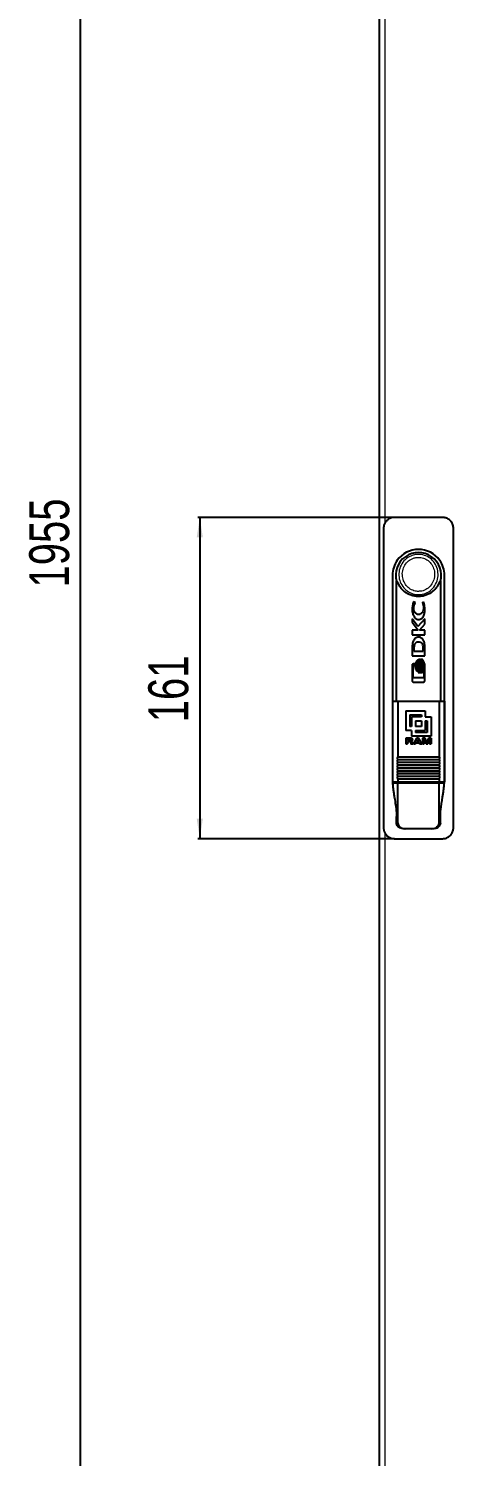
# Model space of a CAD drawing. Header units: millimetres. Extents: x -188 to 1345, y -1228 to 1043.
# Drawn here: x -188 to 25, y -513 to 203 of the extents above; entities that cross this region are included whole.
import ezdxf

# ---------------------------------------------------------------- set-up
doc = ezdxf.new("R2010")
doc.units = ezdxf.units.MM
doc.layers.add('FORMAT', color=7, linetype='Continuous')
doc.styles.add('SLDTEXTSTYLE0', font='TXT', dxfattribs={"width": 0.75})
doc.dimstyles.new('SLDDIMSTYLE0', dxfattribs={"dimtxt": 20, "dimasz": 10, "dimexe": 0, "dimexo": 0.0625, "dimgap": 5, "dimtad": 2, "dimdec": 1, "dimrnd": 1e-09, "dimzin": 12, "dimdsep": 46, "dimtxsty": 'SLDTEXTSTYLE0', "dimsah": 1, "dimcen": 0.09, "dimadec": 0, "dimazin": 3, "dimtfac": 1, "dimtofl": 0, "dimtmove": 0, "dimatfit": 3, "dimfxl": 0, "dimfrac": 2, "dimtolj": 1, "dimtzin": 12, "dimarcsym": 0})

# ---------------------------------------------------------------- blocks, each defined once
blk = doc.blocks.new('_D_1')
at = {"layer": 'FORMAT'}
for p, q in [((-12.32, 855.02), (-162.97, 855.02)), ((-161.97, -1099.98), (-161.97, 855.02)), ((-12.32, -1099.98), (-162.97, -1099.98))]:
    blk.add_line(p, q, dxfattribs=at)
for points in [[(-161.97, 855.02), (-163.51, 845.02), (-160.43, 845.02)], [(-161.97, -1099.98), (-160.43, -1089.98), (-163.51, -1089.98)]]:
    blk.add_solid(points, dxfattribs=at)
at = {"layer": 'FORMAT', "insert": (-187.75, -77.12), "char_height": 20, "attachment_point": 1, "rotation": 90, "style": 'SLDTEXTSTYLE0'}
blk.add_mtext('1955', dxfattribs=at)
blk = doc.blocks.new('_D_2')
at = {"layer": 'FORMAT'}
for p, q in [((-4.82, -41.98), (-103.31, -41.98)), ((-102.31, -41.98), (-102.31, -202.98)), ((-4.82, -202.98), (-103.31, -202.98))]:
    blk.add_line(p, q, dxfattribs=at)
for points in [[(-102.31, -41.98), (-103.85, -51.98), (-100.78, -51.98)], [(-102.31, -202.98), (-100.78, -192.98), (-103.85, -192.98)]]:
    blk.add_solid(points, dxfattribs=at)
at = {"layer": 'FORMAT', "insert": (-128.1, -144.65), "char_height": 20, "attachment_point": 1, "rotation": 90, "style": 'SLDTEXTSTYLE0'}
blk.add_mtext('161', dxfattribs=at)

msp = doc.modelspace()

# ---------------------------------------------------------------- linework, layer by layer
at = {"color": 7, "linetype": 'Continuous', "lineweight": 25}
for p, q in [((-12.31, -1099.98), (-12.31, 855.02)), ((19.19, -41.98), (-4.81, -41.98)), ((-10.31, -47.48), (-10.31, -197.48)), ((24.69, -197.48), (24.69, -47.48)), ((-5.81, -70.98), (-5.81, -173.98)), ((20.19, -173.98), (20.19, -70.98)), ((-3.81, -133.98), (-3.81, -73.98)), ((-3.81, -73.98), (-3.81, -73.98)), ((18.19, -73.98), (18.19, -133.98)), ((18.19, -73.98), (18.19, -73.98)), ((4.49, -84.3), (3.96, -87.46)), ((5.58, -84.68), (4.49, -84.3)), ((5.58, -84.97), (5.58, -84.68)), ((9.98, -84.7), (9.17, -84.42)), ((9.17, -84.42), (9.17, -84.66)), ((10.42, -87.48), (9.98, -84.7)), ((6.83, -96.65), (4.05, -92.85)), ((4.05, -92.85), (4.05, -94.55)), ((10.34, -92.76), (6.83, -96.65)), ((10.34, -95.5), (10.34, -92.76)), ((4.05, -94.55), (7, -98.54)), ((7, -98.54), (4.05, -98.54)), ((4.05, -98.54), (4.05, -100.76)), ((7.69, -98.54), (10.34, -95.5)), ((10.34, -98.54), (7.69, -98.54)), ((10.34, -100.76), (10.34, -98.54)), ((4.05, -100.76), (10.34, -100.76)), ((4.05, -107.16), (4.05, -111.4)), ((5.01, -106.5), (4.92, -107.48)), ((10.31, -106.34), (10.13, -104.72)), ((10.34, -107.34), (10.31, -106.34)), ((4.05, -111.4), (10.34, -111.4)), ((4.92, -107.48), (4.92, -109.03)), ((4.92, -109.03), (9.56, -109.03)), ((7.15, -113.63), (6.92, -113.48)), ((7.89, -113.1), (7.22, -113.1)), ((7.53, -114.03), (7.29, -113.75)), ((7.91, -114.84), (7.68, -114.28)), ((8.98, -113.1), (8.29, -113.1)), ((9.56, -109.03), (9.56, -107.61)), ((10.34, -107.36), (10.34, -107.34)), ((10.34, -107.38), (10.34, -107.36)), ((10.34, -111.4), (10.34, -107.38)), ((4.05, -115.98), (4.05, -123.83)), ((4.56, -122.37), (4.56, -116.12)), ((4.56, -116.12), (5.14, -116.12)), ((5.14, -115.33), (4.71, -115.33)), ((5.14, -116.12), (5.14, -115.33)), ((6.87, -119.3), (7.13, -119.16)), ((7.07, -119.77), (7.74, -119.77)), ((7.28, -119.05), (7.53, -118.77)), ((7.63, -116.4), (7.91, -114.84)), ((7.91, -117.97), (7.63, -116.4)), ((7.68, -118.53), (7.91, -117.97)), ((8.13, -119.77), (8.83, -119.77)), ((9.85, -118.69), (9.85, -122.37)), ((10.34, -123.83), (10.34, -115.98)), ((9.85, -122.37), (4.56, -122.37)), ((4.71, -124.48), (9.68, -124.48)), ((-5.77, -133.98), (-5.77, -174.48)), ((-5.77, -133.98), (-3.15, -133.98)), ((-3.15, -133.98), (17.53, -133.98)), ((-3.15, -133.98), (-3.15, -161.98)), ((17.53, -133.98), (17.53, -161.98)), ((17.53, -133.98), (20.16, -133.98)), ((20.16, -133.98), (20.16, -174.48)), ((0.85, -138.98), (10.61, -138.98)), ((0.85, -138.98), (0.85, -148.74)), ((2.8, -140.93), (2.8, -146.79)), ((2.8, -140.93), (8.66, -140.93)), ((3.78, -141.91), (3.78, -146.79)), ((8.66, -141.91), (3.78, -141.91)), ((8.66, -140.93), (8.66, -141.91)), ((10.61, -138.98), (10.61, -141.91)), ((10.61, -141.91), (13.54, -141.91)), ((13.54, -141.91), (13.54, -151.67)), ((3.78, -148.74), (0.85, -148.74)), ((3.78, -146.79), (2.8, -146.79)), ((3.78, -148.74), (3.78, -151.67)), ((5.73, -143.86), (5.73, -146.79)), ((5.73, -143.86), (8.66, -143.86)), ((8.66, -146.79), (5.73, -146.79)), ((5.73, -148.74), (5.73, -149.72)), ((5.73, -148.74), (10.61, -148.74)), ((11.58, -149.72), (5.73, -149.72)), ((8.66, -143.86), (8.66, -146.79)), ((10.61, -143.86), (10.61, -148.74)), ((10.61, -143.86), (11.58, -143.86)), ((11.58, -143.86), (11.58, -149.72)), ((2.91, -152.54), (0.85, -152.54)), ((0.85, -152.54), (0.85, -155.51)), ((0.85, -155.51), (1.73, -155.51)), ((1.73, -153.04), (1.73, -153.84)), ((1.73, -153.04), (2.8, -153.04)), ((2.75, -153.84), (1.73, -153.84)), ((1.73, -154.33), (1.73, -155.51)), ((1.73, -154.33), (2.65, -154.33)), ((3.29, -154.81), (3.3, -155.13)), ((3.43, -155.51), (4.39, -155.51)), ((13.54, -151.67), (3.78, -151.67)), ((4.22, -155.08), (4.2, -154.72)), ((4.22, -155.08), (4.22, -155.09)), ((4.39, -155.42), (4.39, -155.51)), ((6.23, -152.54), (4.7, -155.51)), ((4.7, -155.51), (5.63, -155.51)), ((5.63, -155.51), (5.91, -154.9)), ((5.91, -154.9), (7.58, -154.9)), ((6.15, -154.41), (6.74, -153.14)), ((7.34, -154.41), (6.15, -154.41)), ((7.25, -152.54), (6.23, -152.54)), ((6.74, -153.14), (7.34, -154.41)), ((8.81, -155.51), (7.25, -152.54)), ((7.58, -154.9), (7.88, -155.51)), ((7.88, -155.51), (8.81, -155.51)), ((10.58, -152.54), (9.26, -152.54)), ((9.26, -152.54), (9.26, -155.51)), ((9.26, -155.51), (10.1, -155.51)), ((10.1, -153.12), (10.1, -155.51)), ((10.1, -153.12), (10.98, -155.51)), ((11.43, -154.8), (10.58, -152.54)), ((10.98, -155.51), (11.89, -155.51)), ((12.28, -152.54), (11.43, -154.8)), ((11.89, -155.51), (12.77, -153.12)), ((13.61, -152.54), (12.28, -152.54)), ((12.77, -153.12), (12.77, -155.51)), ((12.77, -155.51), (13.61, -155.51)), ((13.61, -152.54), (13.61, -155.51)), ((-3.41, -162.08), (-3.2, -162.08)), ((17.59, -162.08), (-3.2, -162.08)), ((17.59, -163.48), (-3.2, -163.48)), ((17.59, -162.08), (17.79, -162.08)), ((17.59, -164.88), (-3.2, -164.88)), ((17.59, -166.28), (-3.2, -166.28)), ((17.59, -167.68), (-3.2, -167.68)), ((17.59, -169.08), (-3.2, -169.08)), ((17.59, -170.48), (-3.2, -170.48)), ((-5.77, -174.48), (-3.15, -174.48)), ((-5.77, -174.98), (-3.15, -174.98)), ((-3.81, -174.98), (-3.81, -174.48)), ((17.59, -171.88), (-3.2, -171.88)), ((-3.15, -173.18), (-3.15, -174.48)), ((-3.15, -174.48), (17.53, -174.48)), ((-3.15, -194.98), (-3.15, -174.98)), ((-3.15, -174.98), (17.53, -174.98)), ((17.53, -173.18), (17.53, -174.48)), ((17.53, -174.48), (20.16, -174.48)), ((17.53, -194.98), (17.53, -174.98)), ((17.53, -174.98), (20.16, -174.98)), ((18.19, -174.48), (18.19, -174.98)), ((-3.77, -194.98), (-3.77, -191.89)), ((18.15, -194.98), (18.15, -191.89)), ((0.46, -197.98), (-0.47, -197.98)), ((13.92, -197.98), (0.46, -197.98)), ((14.85, -197.98), (13.92, -197.98)), ((-4.81, -202.98), (19.19, -202.98))]:
    msp.add_line(p, q, dxfattribs=at)
at = {"color": 8, "linetype": 'Continuous', "lineweight": 18}
for p, q in [((-9.71, 852.42), (-9.71, -45.01)), ((-3.15, -161.98), (17.53, -161.98)), ((-9.71, -199.97), (-9.71, -1097.38)), ((-3.77, -194.98), (-3.15, -194.98)), ((17.53, -194.98), (18.15, -194.98))]:
    msp.add_line(p, q, dxfattribs=at)
at = {"color": 7, "linetype": 'Continuous', "lineweight": 25}
for centre, radius, start, end in [((7.19, -70.98), 13, 144.60565, 180), ((7.19, -70.98), 11.4, 344.74488, 195.25752), ((7.19, -70.98), 13, 35.39435, 144.60565), ((7.19, -70.98), 13, 0, 35.39435), ((7.19, -173.98), 13, 180, 184.41172), ((7.19, -173.98), 13, 355.58829, 0)]:
    msp.add_arc(centre, radius, start, end, dxfattribs=at)
for points, knots in [([(-4.81, -41.98), (-4.89, -41.98), (-5.11, -41.98), (-5.5, -42.02), (-5.96, -42.09), (-6.33, -42.19), (-6.74, -42.32), (-7.15, -42.49), (-7.63, -42.75), (-7.98, -42.98), (-8.39, -43.29), (-8.81, -43.69), (-9.21, -44.16), (-9.55, -44.68), (-9.84, -45.23), (-10.06, -45.81), (-10.2, -46.35), (-10.29, -46.87), (-10.3, -47.28), (-10.31, -47.48)], [0, 0, 0, 0, 0.026495, 0.079728, 0.133428, 0.187603, 0.214828, 0.281033, 0.343431, 0.401461, 0.429631, 0.518987, 0.603551, 0.644369, 0.733725, 0.818289, 0.859107, 0.929331, 1, 1, 1, 1]), ([(24.69, -47.48), (24.68, -47.17), (24.65, -46.56), (24.41, -45.66), (24.03, -44.8), (23.51, -44.03), (22.87, -43.35), (22.13, -42.8), (21.3, -42.37), (20.51, -42.12), (19.8, -42), (19.4, -41.99), (19.19, -41.98)], [0, 0, 0, 0, 0.105841, 0.214751, 0.320592, 0.429503, 0.535345, 0.644257, 0.7501, 0.859012, 0.929074, 1, 1, 1, 1]), ([(18.19, -73.98), (18.16, -74.07), (18.09, -74.26), (17.95, -74.29), (17.83, -74.26), (17.78, -74.19), (17.75, -74.2), (17.72, -74.24), (17.64, -74.39), (17.48, -74.76), (17.23, -75.34), (16.77, -76.23), (16.09, -77.28), (15.03, -78.49), (13.71, -79.6), (12.14, -80.53), (10.41, -81.2), (8.58, -81.57), (6.69, -81.65), (4.83, -81.41), (3.01, -80.86), (1.32, -80.03), (-0.2, -78.92), (-1.36, -77.72), (-2.2, -76.54), (-2.7, -75.65), (-3.04, -74.89), (-3.21, -74.48), (-3.32, -74.27), (-3.36, -74.22), (-3.38, -74.2), (-3.41, -74.21), (-3.5, -74.28), (-3.62, -74.29), (-3.73, -74.19), (-3.78, -74.05), (-3.81, -73.98)], [0, 0, 0, 0, 0.029866, 0.060771, 0.080581, 0.084244, 0.085862, 0.08847, 0.091879, 0.103764, 0.126235, 0.148889, 0.193609, 0.239219, 0.292874, 0.34803, 0.402686, 0.458886, 0.514249, 0.571205, 0.626758, 0.683939, 0.739166, 0.796042, 0.832708, 0.869862, 0.888172, 0.906854, 0.910284, 0.912985, 0.914825, 0.916689, 0.924521, 0.95598, 0.977796, 1, 1, 1, 1]), ([(4.79, -87.4), (4.82, -86.96), (4.88, -86.09), (5.35, -85.34), (5.58, -84.97)], [0, 0, 0, 0, 0.500963, 1, 1, 1, 1]), ([(9.17, -84.66), (9.34, -85.1), (9.67, -85.98), (9.71, -86.93), (9.73, -87.4)], [0, 0, 0, 0, 0.500084, 1, 1, 1, 1]), ([(3.96, -87.46), (3.99, -88.05), (4.04, -89.23), (4.55, -90.94), (5.28, -92.25), (6.11, -92.9), (6.67, -93.13), (6.96, -93.16), (7.11, -93.17)], [0, 0, 0, 0, 0.250282, 0.499393, 0.748791, 0.874699, 0.937286, 1, 1, 1, 1]), ([(7.26, -90.66), (7.07, -90.65), (6.7, -90.61), (6.19, -90.35), (5.74, -90), (5.27, -89.41), (4.87, -88.53), (4.82, -87.78), (4.79, -87.4)], [0, 0, 0, 0, 0.124416, 0.248357, 0.373982, 0.500169, 0.7494, 1, 1, 1, 1]), ([(7.11, -93.17), (7.42, -93.14), (8.03, -93.09), (8.86, -92.62), (9.47, -91.92), (10.02, -90.82), (10.36, -89.31), (10.4, -88.09), (10.42, -87.48)], [0, 0, 0, 0, 0.125262, 0.250124, 0.375384, 0.500707, 0.750322, 1, 1, 1, 1]), ([(9.73, -87.4), (9.7, -87.78), (9.65, -88.53), (9.25, -89.4), (8.79, -89.99), (8.35, -90.36), (7.83, -90.61), (7.45, -90.65), (7.26, -90.66)], [0, 0, 0, 0, 0.249965, 0.497821, 0.623014, 0.748581, 0.874284, 1, 1, 1, 1]), ([(4.7, -103.63), (4.57, -103.9), (4.31, -104.45), (4.11, -105.65), (4.07, -106.56), (4.05, -107.16)], [0, 0, 0, 0, 0.249362, 0.499672, 1, 1, 1, 1]), ([(10.13, -104.72), (10.04, -104.42), (9.87, -103.82), (9.35, -103.03), (8.66, -102.4), (7.81, -101.99), (6.86, -101.95), (5.96, -102.26), (5.23, -102.86), (4.88, -103.37), (4.7, -103.63)], [0, 0, 0, 0, 0.125557, 0.25014, 0.375477, 0.500068, 0.624419, 0.749377, 0.874071, 1, 1, 1, 1]), ([(7.21, -104.48), (6.93, -104.49), (6.5, -104.5), (5.96, -104.68), (5.61, -104.93), (5.36, -105.28), (5.15, -105.81), (5.06, -106.22), (5.01, -106.5)], [0, 0, 0, 0, 0.249432, 0.37514, 0.499356, 0.623458, 0.749245, 1, 1, 1, 1]), ([(9.56, -107.61), (9.55, -107.24), (9.53, -106.49), (9.33, -105.53), (8.85, -104.93), (8.18, -104.53), (7.6, -104.5), (7.21, -104.48)], [0, 0, 0, 0, 0.248427, 0.497372, 0.622903, 0.74851, 1, 1, 1, 1]), ([(6.92, -113.48), (6.79, -113.54), (6.53, -113.67), (6.12, -114.08), (5.77, -114.71), (5.52, -115.54), (5.49, -116.11), (5.47, -116.4)], [0, 0, 0, 0, 0.1246, 0.248977, 0.500405, 0.749333, 1, 1, 1, 1]), ([(5.98, -116.4), (6.03, -115.88), (6.1, -115.1), (6.56, -114.14), (6.95, -113.8), (7.15, -113.63)], [0, 0, 0, 0, 0.4989654, 0.749922, 1, 1, 1, 1]), ([(7.29, -113.75), (7.12, -113.92), (6.78, -114.28), (6.39, -115.19), (6.33, -115.92), (6.29, -116.4)], [0, 0, 0, 0, 0.2501927, 0.5001584, 1, 1, 1, 1]), ([(6.8, -116.4), (6.82, -115.98), (6.86, -115.34), (7.16, -114.55), (7.41, -114.2), (7.53, -114.03)], [0, 0, 0, 0, 0.50146, 0.750257, 1, 1, 1, 1]), ([(7.68, -114.28), (7.51, -114.61), (7.17, -115.28), (7.14, -116.03), (7.12, -116.4)], [0, 0, 0, 0, 0.498433, 1, 1, 1, 1]), ([(7.22, -113.1), (7.35, -113.19), (7.6, -113.37), (7.98, -113.87), (8.44, -114.85), (8.51, -115.78), (8.56, -116.4)], [0, 0, 0, 0, 0.1256783, 0.2511395, 0.5015899, 1, 1, 1, 1]), ([(9.23, -116.4), (9.19, -115.79), (9.12, -114.86), (8.65, -113.87), (8.28, -113.37), (8.02, -113.19), (7.89, -113.1)], [0, 0, 0, 0, 0.496168, 0.747703, 0.874111, 1, 1, 1, 1]), ([(8.29, -113.1), (8.41, -113.19), (8.67, -113.37), (9.05, -113.87), (9.51, -114.85), (9.58, -115.78), (9.63, -116.4)], [0, 0, 0, 0, 0.125677, 0.251137, 0.501585, 1, 1, 1, 1]), ([(10.34, -115.98), (10.31, -115.71), (10.27, -115.16), (9.97, -114.39), (9.65, -113.79), (9.32, -113.34), (9.09, -113.18), (8.98, -113.1)], [0, 0, 0, 0, 0.249822, 0.49931, 0.748741, 0.874879, 1, 1, 1, 1]), ([(4.71, -115.33), (4.62, -115.34), (4.45, -115.36), (4.23, -115.51), (4.11, -115.69), (4.05, -115.85), (4.05, -115.94), (4.05, -115.98)], [0, 0, 0, 0, 0.249445, 0.498999, 0.74851, 0.873859, 1, 1, 1, 1]), ([(5.47, -116.4), (5.49, -116.68), (5.51, -117.24), (5.75, -118.06), (6.1, -118.68), (6.49, -119.1), (6.74, -119.23), (6.87, -119.3)], [0, 0, 0, 0, 0.248731, 0.497377, 0.750528, 0.875233, 1, 1, 1, 1]), ([(7.13, -119.16), (6.94, -118.99), (6.55, -118.64), (6.1, -117.69), (6.03, -116.92), (5.98, -116.4)], [0, 0, 0, 0, 0.249575, 0.500842, 1, 1, 1, 1]), ([(6.29, -116.4), (6.33, -116.88), (6.39, -117.61), (6.78, -118.51), (7.11, -118.87), (7.28, -119.05)], [0, 0, 0, 0, 0.499584, 0.749527, 1, 1, 1, 1]), ([(7.53, -118.77), (7.41, -118.6), (7.17, -118.25), (6.87, -117.45), (6.83, -116.82), (6.8, -116.4)], [0, 0, 0, 0, 0.2508953, 0.500775, 1, 1, 1, 1]), ([(8.56, -116.4), (8.51, -117.05), (8.44, -118.02), (7.92, -119.04), (7.5, -119.54), (7.21, -119.69), (7.07, -119.77)], [0, 0, 0, 0, 0.497146, 0.748374, 0.87465, 1, 1, 1, 1]), ([(7.12, -116.4), (7.14, -116.78), (7.17, -117.53), (7.51, -118.2), (7.68, -118.53)], [0, 0, 0, 0, 0.501471, 1, 1, 1, 1]), ([(7.74, -119.77), (7.88, -119.69), (8.17, -119.54), (8.59, -119.04), (9.11, -118.02), (9.18, -117.05), (9.23, -116.4)], [0, 0, 0, 0, 0.125292, 0.251009, 0.501049, 1, 1, 1, 1]), ([(9.63, -116.4), (9.58, -117.05), (9.5, -118.02), (8.99, -119.04), (8.57, -119.54), (8.28, -119.69), (8.13, -119.77)], [0, 0, 0, 0, 0.497154, 0.74838, 0.874653, 1, 1, 1, 1]), ([(8.83, -119.77), (8.94, -119.71), (9.17, -119.6), (9.54, -119.25), (9.73, -118.91), (9.85, -118.69)], [0, 0, 0, 0, 0.248111, 0.495863, 1, 1, 1, 1]), ([(4.05, -123.83), (4.05, -123.87), (4.05, -123.96), (4.11, -124.12), (4.23, -124.3), (4.45, -124.45), (4.62, -124.47), (4.71, -124.48)], [0, 0, 0, 0, 0.125388, 0.250591, 0.500192, 0.749805, 1, 1, 1, 1]), ([(9.68, -124.48), (9.76, -124.47), (9.93, -124.45), (10.15, -124.3), (10.28, -124.12), (10.33, -123.96), (10.33, -123.87), (10.34, -123.83)], [0, 0, 0, 0, 0.249437, 0.498997, 0.748516, 0.87386, 1, 1, 1, 1]), ([(2.65, -154.33), (2.77, -154.33), (2.92, -154.34), (3.1, -154.4), (3.18, -154.46), (3.25, -154.57), (3.28, -154.69), (3.28, -154.78), (3.29, -154.81)], [0, 0, 0, 0, 0.362307, 0.499762, 0.603895, 0.707751, 0.888159, 1, 1, 1, 1]), ([(3.44, -153.44), (3.44, -153.48), (3.43, -153.56), (3.38, -153.66), (3.29, -153.74), (3.08, -153.83), (2.89, -153.83), (2.75, -153.84)], [0, 0, 0, 0, 0.144848, 0.259554, 0.374146, 0.548842, 1, 1, 1, 1]), ([(2.8, -153.04), (2.93, -153.04), (3.11, -153.05), (3.31, -153.15), (3.39, -153.24), (3.43, -153.34), (3.44, -153.41), (3.44, -153.44)], [0, 0, 0, 0, 0.464779, 0.639498, 0.766783, 0.894486, 1, 1, 1, 1]), ([(4.31, -153.38), (4.31, -153.28), (4.29, -153.12), (4.18, -152.91), (3.99, -152.74), (3.57, -152.56), (3.19, -152.55), (2.91, -152.54)], [0, 0, 0, 0, 0.149141, 0.264134, 0.378852, 0.560232, 1, 1, 1, 1]), ([(3.3, -155.13), (3.3, -155.16), (3.31, -155.23), (3.34, -155.36), (3.38, -155.45), (3.42, -155.5), (3.43, -155.51)], [0, 0, 0, 0, 0.2561394, 0.5126978, 0.9190221, 1, 1, 1, 1]), ([(3.68, -154.07), (3.79, -154.04), (3.97, -153.99), (4.18, -153.82), (4.29, -153.63), (4.31, -153.47), (4.31, -153.39), (4.31, -153.38)], [0, 0, 0, 0, 0.331473, 0.546481, 0.762526, 0.960277, 1, 1, 1, 1]), ([(4.2, -154.72), (4.19, -154.62), (4.18, -154.46), (4.07, -154.26), (3.9, -154.14), (3.76, -154.1), (3.68, -154.07)], [0, 0, 0, 0, 0.336422, 0.52346, 0.710673, 1, 1, 1, 1]), ([(4.39, -155.42), (4.37, -155.41), (4.32, -155.38), (4.26, -155.3), (4.23, -155.2), (4.22, -155.12), (4.22, -155.09)], [0, 0, 0, 0, 0.20263, 0.420406, 0.728008, 1, 1, 1, 1]), ([(-3.15, -163.38), (-3.2, -163.16), (-3.26, -162.84), (-3.35, -162.4), (-3.39, -162.19), (-3.41, -162.08)], [0, 0, 0, 0, 0.499993, 0.749996, 1, 1, 1, 1]), ([(-3.15, -164.78), (-3.2, -164.56), (-3.26, -164.24), (-3.35, -163.8), (-3.39, -163.59), (-3.41, -163.48)], [0, 0, 0, 0, 0.499993, 0.749996, 1, 1, 1, 1]), ([(-3.2, -162.08), (-3.2, -162.08), (-3.18, -162.07), (-3.17, -162.05), (-3.16, -162.02), (-3.15, -162), (-3.15, -161.98), (-3.15, -161.98)], [0, 0, 0, 0, 0.295691, 0.568687, 0.759853, 0.951912, 1, 1, 1, 1]), ([(-3.2, -163.48), (-3.2, -163.48), (-3.18, -163.47), (-3.17, -163.45), (-3.16, -163.42), (-3.15, -163.4), (-3.15, -163.38), (-3.15, -163.38)], [0, 0, 0, 0, 0.295691, 0.568687, 0.759853, 0.951912, 1, 1, 1, 1]), ([(17.53, -163.38), (15.61, -163.38), (11.76, -163.38), (4.84, -163.38), (-0.12, -163.38), (-3.15, -163.38)], [0, 0, 0, 0, 0.280051, 0.560047, 1, 1, 1, 1]), ([(17.53, -161.98), (17.54, -161.99), (17.54, -162.01), (17.54, -162.04), (17.55, -162.06), (17.57, -162.08), (17.58, -162.08), (17.59, -162.08)], [0, 0, 0, 0, 0.1717087, 0.3429843, 0.5250053, 0.735802, 1, 1, 1, 1]), ([(17.53, -163.38), (17.54, -163.39), (17.54, -163.41), (17.54, -163.44), (17.55, -163.46), (17.57, -163.48), (17.58, -163.48), (17.59, -163.48)], [0, 0, 0, 0, 0.171709, 0.342984, 0.525005, 0.735802, 1, 1, 1, 1]), ([(17.79, -162.08), (17.77, -162.19), (17.72, -162.46), (17.63, -162.89), (17.57, -163.22), (17.54, -163.38)], [0, 0, 0, 0, 0.249996, 0.624995, 1, 1, 1, 1]), ([(17.79, -163.48), (17.77, -163.59), (17.72, -163.86), (17.63, -164.29), (17.57, -164.62), (17.54, -164.78)], [0, 0, 0, 0, 0.249996, 0.624995, 1, 1, 1, 1]), ([(-3.15, -166.18), (-3.2, -165.96), (-3.26, -165.64), (-3.35, -165.2), (-3.39, -164.99), (-3.41, -164.88)], [0, 0, 0, 0, 0.499993, 0.749996, 1, 1, 1, 1]), ([(-3.15, -167.58), (-3.2, -167.36), (-3.26, -167.04), (-3.35, -166.6), (-3.39, -166.39), (-3.41, -166.28)], [0, 0, 0, 0, 0.499993, 0.749996, 1, 1, 1, 1]), ([(-3.15, -168.98), (-3.2, -168.76), (-3.26, -168.44), (-3.35, -168), (-3.39, -167.79), (-3.41, -167.68)], [0, 0, 0, 0, 0.4999933, 0.7499958, 1, 1, 1, 1]), ([(-3.15, -170.38), (-3.2, -170.16), (-3.26, -169.84), (-3.35, -169.4), (-3.39, -169.19), (-3.41, -169.08)], [0, 0, 0, 0, 0.499993, 0.749996, 1, 1, 1, 1]), ([(-3.15, -171.78), (-3.2, -171.56), (-3.26, -171.24), (-3.35, -170.8), (-3.39, -170.59), (-3.41, -170.48)], [0, 0, 0, 0, 0.499993, 0.749996, 1, 1, 1, 1]), ([(-3.2, -164.88), (-3.2, -164.88), (-3.18, -164.87), (-3.17, -164.85), (-3.16, -164.82), (-3.15, -164.8), (-3.15, -164.78), (-3.15, -164.78)], [0, 0, 0, 0, 0.2956914, 0.5686867, 0.7598531, 0.9519121, 1, 1, 1, 1]), ([(-3.2, -166.28), (-3.2, -166.28), (-3.18, -166.27), (-3.17, -166.25), (-3.16, -166.22), (-3.15, -166.2), (-3.15, -166.18), (-3.15, -166.18)], [0, 0, 0, 0, 0.2956914, 0.5686867, 0.7598531, 0.9519121, 1, 1, 1, 1]), ([(-3.2, -167.68), (-3.2, -167.68), (-3.18, -167.67), (-3.17, -167.65), (-3.16, -167.62), (-3.15, -167.6), (-3.15, -167.58), (-3.15, -167.58)], [0, 0, 0, 0, 0.295691, 0.568687, 0.759853, 0.951912, 1, 1, 1, 1]), ([(-3.2, -169.08), (-3.2, -169.08), (-3.18, -169.07), (-3.17, -169.05), (-3.16, -169.02), (-3.15, -169), (-3.15, -168.98), (-3.15, -168.98)], [0, 0, 0, 0, 0.295691, 0.568687, 0.759853, 0.951912, 1, 1, 1, 1]), ([(-3.2, -170.48), (-3.2, -170.48), (-3.18, -170.47), (-3.17, -170.45), (-3.16, -170.42), (-3.15, -170.4), (-3.15, -170.38), (-3.15, -170.38)], [0, 0, 0, 0, 0.295691, 0.568687, 0.759853, 0.951912, 1, 1, 1, 1]), ([(17.53, -164.78), (15.61, -164.78), (11.76, -164.78), (4.84, -164.78), (-0.12, -164.78), (-3.15, -164.78)], [0, 0, 0, 0, 0.280051, 0.560047, 1, 1, 1, 1]), ([(17.53, -166.18), (15.61, -166.18), (11.76, -166.18), (4.84, -166.18), (-0.12, -166.18), (-3.15, -166.18)], [0, 0, 0, 0, 0.280051, 0.560047, 1, 1, 1, 1]), ([(17.53, -167.58), (15.61, -167.58), (11.76, -167.58), (4.84, -167.58), (-0.12, -167.58), (-3.15, -167.58)], [0, 0, 0, 0, 0.280051, 0.560047, 1, 1, 1, 1]), ([(17.53, -168.98), (15.61, -168.98), (11.76, -168.98), (4.84, -168.98), (-0.12, -168.98), (-3.15, -168.98)], [0, 0, 0, 0, 0.2800507, 0.5600468, 1, 1, 1, 1]), ([(17.53, -170.38), (15.61, -170.38), (11.76, -170.38), (4.84, -170.38), (-0.12, -170.38), (-3.15, -170.38)], [0, 0, 0, 0, 0.280051, 0.560047, 1, 1, 1, 1]), ([(17.53, -164.78), (17.54, -164.79), (17.54, -164.81), (17.54, -164.84), (17.55, -164.86), (17.57, -164.88), (17.58, -164.88), (17.59, -164.88)], [0, 0, 0, 0, 0.1717087, 0.3429843, 0.5250053, 0.735802, 1, 1, 1, 1]), ([(17.53, -166.18), (17.54, -166.19), (17.54, -166.21), (17.54, -166.24), (17.55, -166.26), (17.57, -166.28), (17.58, -166.28), (17.59, -166.28)], [0, 0, 0, 0, 0.171709, 0.342984, 0.525005, 0.735802, 1, 1, 1, 1]), ([(17.53, -167.58), (17.54, -167.59), (17.54, -167.61), (17.54, -167.64), (17.55, -167.66), (17.57, -167.68), (17.58, -167.68), (17.59, -167.68)], [0, 0, 0, 0, 0.171709, 0.342984, 0.525005, 0.735802, 1, 1, 1, 1]), ([(17.53, -168.98), (17.54, -168.99), (17.54, -169.01), (17.54, -169.04), (17.55, -169.06), (17.57, -169.08), (17.58, -169.08), (17.59, -169.08)], [0, 0, 0, 0, 0.171709, 0.342984, 0.525005, 0.735802, 1, 1, 1, 1]), ([(17.53, -170.38), (17.54, -170.39), (17.54, -170.41), (17.54, -170.44), (17.55, -170.46), (17.57, -170.48), (17.58, -170.48), (17.59, -170.48)], [0, 0, 0, 0, 0.171709, 0.342984, 0.525005, 0.735802, 1, 1, 1, 1]), ([(17.79, -164.88), (17.77, -164.99), (17.72, -165.26), (17.63, -165.69), (17.57, -166.02), (17.54, -166.18)], [0, 0, 0, 0, 0.249996, 0.624995, 1, 1, 1, 1]), ([(17.79, -166.28), (17.77, -166.39), (17.72, -166.66), (17.63, -167.09), (17.57, -167.42), (17.54, -167.58)], [0, 0, 0, 0, 0.249996, 0.6249953, 1, 1, 1, 1]), ([(17.79, -167.68), (17.77, -167.79), (17.72, -168.06), (17.63, -168.49), (17.57, -168.82), (17.54, -168.98)], [0, 0, 0, 0, 0.249996, 0.624995, 1, 1, 1, 1]), ([(17.79, -169.08), (17.77, -169.19), (17.72, -169.46), (17.63, -169.89), (17.57, -170.22), (17.54, -170.38)], [0, 0, 0, 0, 0.249996, 0.624995, 1, 1, 1, 1]), ([(17.79, -170.48), (17.77, -170.59), (17.72, -170.86), (17.63, -171.29), (17.57, -171.62), (17.54, -171.78)], [0, 0, 0, 0, 0.249996, 0.624995, 1, 1, 1, 1]), ([(-5.77, -174.98), (-5.73, -175.61), (-5.63, -176.87), (-5.41, -178.72), (-5.15, -180.6), (-4.94, -181.88), (-4.84, -182.53)], [0, 0, 0, 0, 0.249645, 0.499697, 0.749684, 1, 1, 1, 1]), ([(-3.15, -173.18), (-3.2, -172.96), (-3.26, -172.64), (-3.35, -172.2), (-3.39, -171.99), (-3.41, -171.88)], [0, 0, 0, 0, 0.499993, 0.749996, 1, 1, 1, 1]), ([(-3.2, -171.88), (-3.2, -171.88), (-3.18, -171.87), (-3.17, -171.85), (-3.16, -171.82), (-3.15, -171.8), (-3.15, -171.78), (-3.15, -171.78)], [0, 0, 0, 0, 0.295691, 0.568687, 0.759853, 0.951912, 1, 1, 1, 1]), ([(17.53, -171.78), (15.61, -171.78), (11.76, -171.78), (4.84, -171.78), (-0.12, -171.78), (-3.15, -171.78)], [0, 0, 0, 0, 0.280051, 0.560047, 1, 1, 1, 1]), ([(17.53, -173.18), (15.61, -173.18), (11.76, -173.18), (4.84, -173.18), (-0.12, -173.18), (-3.15, -173.18)], [0, 0, 0, 0, 0.280051, 0.560047, 1, 1, 1, 1]), ([(17.53, -171.78), (17.54, -171.79), (17.54, -171.81), (17.54, -171.84), (17.55, -171.86), (17.57, -171.88), (17.58, -171.88), (17.59, -171.88)], [0, 0, 0, 0, 0.171709, 0.342984, 0.525005, 0.735802, 1, 1, 1, 1]), ([(17.79, -171.88), (17.77, -171.99), (17.72, -172.26), (17.63, -172.69), (17.57, -173.02), (17.54, -173.18)], [0, 0, 0, 0, 0.249996, 0.624995, 1, 1, 1, 1]), ([(19.22, -182.53), (19.32, -181.89), (19.53, -180.6), (19.8, -178.73), (20.02, -176.87), (20.11, -175.61), (20.16, -174.98)], [0, 0, 0, 0, 0.249412, 0.4992255, 0.7495239, 1, 1, 1, 1]), ([(-4.84, -182.53), (-4.65, -183.7), (-4.25, -186.07), (-3.83, -189.27), (-3.78, -191.27), (-3.77, -191.89)], [0, 0, 0, 0, 0.401015, 0.812371, 1, 1, 1, 1]), ([(18.15, -191.89), (18.17, -191.22), (18.2, -189.86), (18.43, -187.6), (18.79, -185.12), (19.08, -183.4), (19.22, -182.53)], [0, 0, 0, 0, 0.200882, 0.40717, 0.701581, 1, 1, 1, 1]), ([(-10.31, -197.48), (-10.31, -197.56), (-10.3, -197.78), (-10.27, -198.17), (-10.19, -198.63), (-10.1, -199), (-9.94, -199.47), (-9.71, -200), (-9.39, -200.53), (-9.02, -201.03), (-8.6, -201.49), (-8.12, -201.88), (-7.67, -202.19), (-7.24, -202.42), (-6.74, -202.64), (-6.34, -202.77), (-5.9, -202.88), (-5.42, -202.96), (-5.01, -202.97), (-4.81, -202.98)], [0, 0, 0, 0, 0.026495, 0.079727, 0.133426, 0.187599, 0.214824, 0.304179, 0.388741, 0.429558, 0.518914, 0.603477, 0.644295, 0.710499, 0.772898, 0.830927, 0.859098, 0.929326, 1, 1, 1, 1]), ([(-0.47, -197.98), (-0.87, -197.94), (-1.68, -197.87), (-2.73, -197.26), (-3.46, -196.39), (-3.74, -195.57), (-3.76, -195.11), (-3.77, -194.98)], [0, 0, 0, 0, 0.244194, 0.488981, 0.716656, 0.923156, 1, 1, 1, 1]), ([(-3.15, -194.98), (-3.12, -195.28), (-3.06, -195.87), (-2.59, -196.66), (-1.88, -197.33), (-0.89, -197.82), (-0.06, -197.97), (0.41, -197.98), (0.46, -197.98)], [0, 0, 0, 0, 0.169896, 0.33938, 0.519039, 0.726848, 0.970472, 1, 1, 1, 1]), ([(13.92, -197.98), (14.43, -197.93), (15.34, -197.84), (16.45, -197.2), (17.19, -196.39), (17.5, -195.6), (17.53, -195.12), (17.53, -194.98)], [0, 0, 0, 0, 0.292704, 0.526599, 0.722431, 0.919267, 1, 1, 1, 1]), ([(18.15, -194.98), (18.12, -195.3), (18.05, -195.93), (17.56, -196.78), (16.82, -197.45), (15.88, -197.9), (15.19, -197.95), (14.85, -197.98)], [0, 0, 0, 0, 0.1918411, 0.383469, 0.5809611, 0.7934617, 1, 1, 1, 1]), ([(19.19, -202.98), (19.5, -202.96), (20.11, -202.93), (21.01, -202.69), (21.87, -202.32), (22.64, -201.8), (23.32, -201.16), (23.87, -200.42), (24.3, -199.58), (24.55, -198.8), (24.67, -198.09), (24.68, -197.68), (24.69, -197.48)], [0, 0, 0, 0, 0.105843, 0.214755, 0.320598, 0.429511, 0.535354, 0.644266, 0.750109, 0.859021, 0.929078, 1, 1, 1, 1])]:
    msp.add_open_spline(points, degree=3, knots=knots, dxfattribs=at)
at = {"color": 8, "linetype": 'Continuous', "lineweight": 18}
for points, knots in [([(7.19, -80.68), (6.79, -80.66), (5.33, -80.6), (2.86, -79.83), (0.2, -77.91), (-1.74, -75.16), (-2.73, -71.87), (-2.59, -68.37), (-1.29, -65.1), (1, -62.49), (3.68, -61.03), (6.54, -60.4), (9.45, -60.59), (12.46, -61.86), (14.92, -64.06), (16.57, -66.99), (17.19, -70.39), (16.67, -73.87), (15.02, -76.99), (12.45, -79.33), (9.67, -80.52), (7.88, -80.63), (7.19, -80.68)], [0, 0, 0, 0, 0.01915, 0.070299, 0.121827, 0.174622, 0.228963, 0.28448, 0.340377, 0.39571, 0.449678, 0.484245, 0.535714, 0.587166, 0.639036, 0.692345, 0.747141, 0.802884, 0.858699, 0.913653, 0.967076, 1, 1, 1, 1]), ([(7.19, -79.04), (7.76, -79.01), (9.24, -78.91), (11.53, -77.89), (13.65, -75.92), (15.01, -73.28), (15.44, -70.34), (14.92, -67.48), (13.57, -65), (11.55, -63.14), (9.06, -62.06), (6.65, -61.9), (4.29, -62.43), (2.08, -63.67), (0.19, -65.88), (-0.87, -68.64), (-0.99, -71.59), (-0.18, -74.37), (1.41, -76.69), (3.61, -78.32), (5.66, -78.98), (6.86, -79.03), (7.19, -79.04)], [0, 0, 0, 0, 0.032506, 0.085412, 0.140305, 0.196499, 0.252896, 0.308321, 0.361968, 0.413756, 0.464741, 0.515546, 0.549704, 0.603293, 0.658705, 0.7151, 0.771298, 0.826196, 0.879196, 0.930504, 0.981097, 1, 1, 1, 1])]:
    msp.add_open_spline(points, degree=3, knots=knots, dxfattribs=at)

# ---------------------------------------------------------------- dimensions: what is measured, and where the dimension line sits
at = {"layer": 'FORMAT'}
for base, p1, p2, picture, middle in [((-161.97, 855.02), (-12.31, -1099.98), (-12.31, 855.02), '_D_1', (-161.97, -47.57)), ((-102.31, -202.98), (-4.81, -41.98), (-4.81, -202.98), '_D_2', (-102.31, -122.48))]:
    dim = msp.add_linear_dim(base=base, p1=p1, p2=p2, angle=90, dimstyle='SLDDIMSTYLE0', dxfattribs=at)
    dim.commit()
    dim.dimension.update_dxf_attribs({"geometry": picture, "text_midpoint": middle, "dimtype": 160})

doc.saveas('drawing.dxf')
